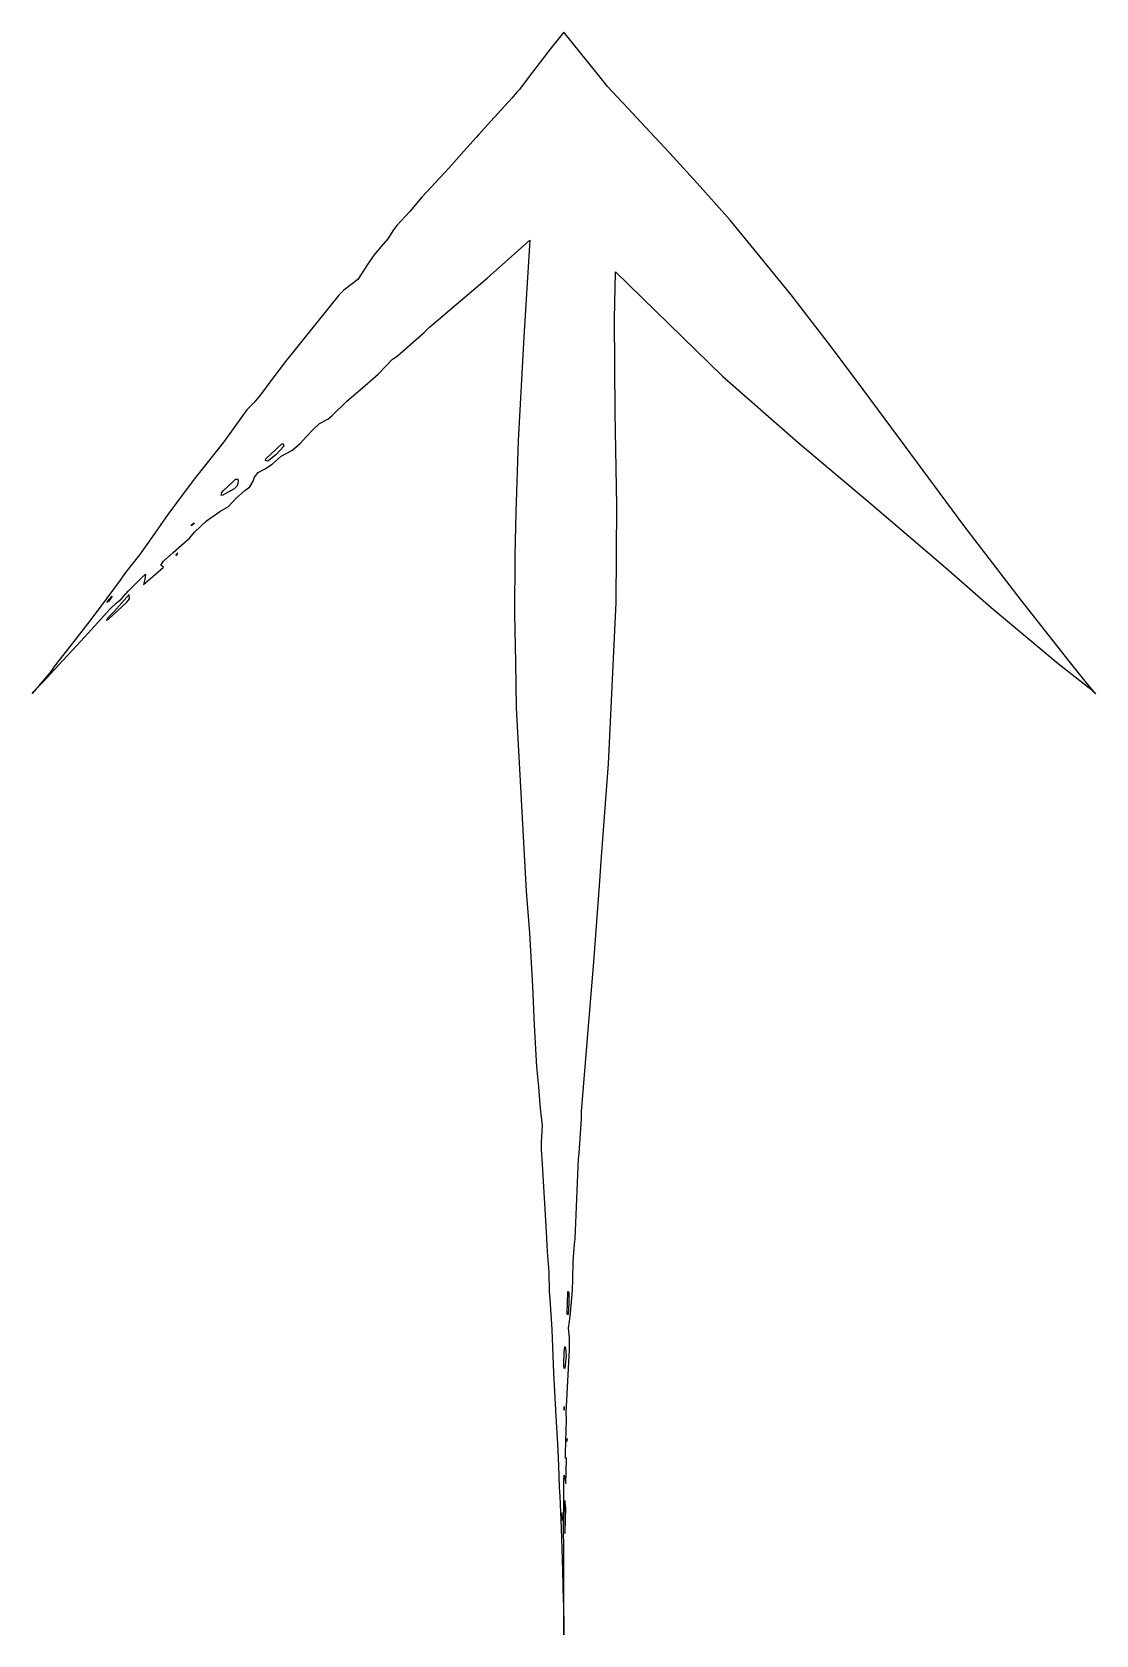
# Model space of a CAD drawing. Extents: x 0 to 78, y 0 to 117.
import ezdxf

# ---------------------------------------------------------------- set-up
doc = ezdxf.new("R2010")
doc.units = 0

msp = doc.modelspace()

# ---------------------------------------------------------------- linework, layer by layer
at = {"layer": 'Layer 1'}
for p, q in [((38.8981, 117.188), (37.9709, 116.027)), ((41.239931, 114.274214), (38.8981, 117.188)), ((37.9709, 116.027), (36.6124, 114.252)), ((36.6124, 114.252), (35.843475, 113.24693)), ((41.8259, 113.545), (41.239931, 114.274214)), ((35.462063, 112.784224), (35.082517, 112.356629)), ((35.652303, 112.998713), (35.462063, 112.784224)), ((35.843475, 113.24693), (35.652303, 112.998713)), ((42.118962, 113.18044), (41.8259, 113.545)), ((42.41109, 112.86027), (42.118962, 113.18044)), ((43.57935, 111.61645), (42.41109, 112.86027)), ((35.082517, 112.356629), (33.567547, 110.673379)), ((45.533, 109.532), (43.57935, 111.61645)), ((33.567547, 110.673379), (32.879721, 109.923998)), ((32.481099, 109.480593), (31.814208, 108.73619)), ((32.647252, 109.667193), (32.481099, 109.480593)), ((32.879721, 109.923998), (32.647252, 109.667193)), ((46.65139, 108.32603), (45.533, 109.532)), ((31.814208, 108.73619), (30.476248, 107.251)), ((48.86768, 105.89539), (46.65139, 108.32603)), ((30.476248, 107.251), (28.5158, 105.119)), ((51.06065, 103.44285), (48.86768, 105.89539)), ((28.5158, 105.119), (27.628173, 104.063111)), ((27.628173, 104.063111), (26.6856, 103.05746)), ((53.24939, 100.76898), (51.06065, 103.44285)), ((26.033278, 102.083901), (25.54662, 101.504295)), ((26.449894, 102.719615), (26.033278, 102.083901)), ((26.6856, 103.05746), (26.449894, 102.719615)), ((33.27917, 99.196288), (36.41708, 101.979458)), ((36.41708, 101.979458), (36.384653, 101.588459)), ((25.015441, 100.878259), (24.548773, 100.190515)), ((25.54662, 101.504295), (25.015441, 100.878259)), ((36.384653, 101.588459), (35.977161, 94.921209)), ((55.52299, 97.9817), (53.24939, 100.76898)), ((24.548773, 100.190515), (23.839619, 99.11128)), ((42.598776, 96.218291), (42.680095, 99.653001)), ((42.680095, 99.653001), (50.4969, 92.029)), ((23.839619, 99.11128), (22.822523, 98.315565)), ((29.06978, 95.620788), (33.27917, 99.196288)), ((22.439088, 97.948219), (21.740961, 97.089542)), ((22.822523, 98.315565), (22.439088, 97.948219)), ((58.21837, 94.46782), (55.52299, 97.9817)), ((21.740961, 97.089542), (18.540371, 93.102872)), ((42.649844, 89.391701), (42.598776, 96.218291)), ((26.704872, 93.508075), (28.684942, 95.226055)), ((28.684942, 95.226055), (29.06978, 95.620788)), ((35.977161, 94.921209), (35.554731, 87.314119)), ((60.21391, 91.80876), (58.21837, 94.46782)), ((18.540371, 93.102872), (17.614784, 91.896512)), ((25.319219, 92.185074), (26.368026, 93.277909)), ((26.368026, 93.277909), (26.704872, 93.508075)), ((17.614784, 91.896512), (16.715278, 90.678712)), ((24.176236, 91.189719), (25.319219, 92.185074)), ((50.4969, 92.029), (56.02017, 87.19362)), ((63.43438, 87.47056), (60.21391, 91.80876)), ((16.715278, 90.678712), (16.242383, 90.078443)), ((23.036659, 90.204348), (24.176236, 91.189719)), ((15.40467, 89.127414), (14.04303, 87.231434)), ((15.721385, 89.579282), (15.40467, 89.127414)), ((16.242383, 90.078443), (15.721385, 89.579282)), ((21.630019, 88.901862), (21.952396, 89.157919)), ((21.952396, 89.157919), (23.036659, 90.204348)), ((42.760509, 82.572331), (42.649844, 89.391701)), ((20.076521, 87.619681), (20.540239, 88.114762)), ((20.540239, 88.114762), (21.037838, 88.568483)), ((21.037838, 88.568483), (21.630019, 88.901862)), ((14.04303, 87.231434), (11.97439, 84.638474)), ((17.113123, 85.98524), (18.273423, 87.094)), ((18.41234, 86.92371), (17.847876, 86.29184)), ((18.273423, 87.094), (18.372666, 87.101222)), ((18.372666, 87.101222), (18.4124, 86.9237)), ((18.4124, 86.9237), (18.41234, 86.92371)), ((19.007118, 86.608032), (19.624798, 87.117412)), ((19.624798, 87.117412), (20.076521, 87.619681)), ((35.554731, 87.314119), (35.376536, 82.106169)), ((56.02017, 87.19362), (61.42585, 82.63422)), ((68.13429, 81.12982), (63.43438, 87.47056)), ((17.019796, 85.241471), (17.573338, 85.596992)), ((17.084274, 85.875571), (17.113123, 85.98524)), ((17.246848, 85.82553), (17.084274, 85.875571)), ((17.847876, 86.29184), (17.246848, 85.82553)), ((17.573338, 85.596992), (18.235368, 86.18031)), ((18.235368, 86.18031), (19.007118, 86.608032)), ((11.97439, 84.638474), (11.134977, 83.543284)), ((14.661121, 84.277477), (14.891919, 84.499896)), ((14.891919, 84.499896), (15.050782, 84.502168)), ((15.050782, 84.502168), (15.089683, 84.324904)), ((16.182345, 84.351552), (16.285034, 84.643275)), ((16.285034, 84.643275), (16.543933, 84.989148)), ((16.543933, 84.989148), (17.019796, 85.241471)), ((11.134977, 83.543284), (10.008137, 82.015394)), ((13.840792, 83.340251), (13.894849, 83.536435)), ((13.91772, 83.318218), (13.840792, 83.340251)), ((13.894849, 83.536435), (13.996488, 83.647224)), ((14.7951, 83.80121), (13.91772, 83.318218)), ((13.996488, 83.647224), (14.661121, 84.277477)), ((15.002435, 84.019363), (14.7951, 83.8012)), ((14.7951, 83.8012), (14.7951, 83.80121)), ((14.870679, 83.041627), (15.564914, 83.666277)), ((15.089683, 84.324904), (15.002435, 84.019363)), ((15.564914, 83.666277), (15.930287, 83.957867)), ((15.930287, 83.957867), (16.182345, 84.351552)), ((10.008137, 82.015394), (9.763936, 81.681906)), ((12.758764, 81.464378), (13.750369, 82.141872)), ((13.750369, 82.141872), (14.380501, 82.504619)), ((14.380501, 82.504619), (14.870679, 83.041627)), ((35.376536, 82.106169), (35.310405, 78.899759)), ((42.712709, 75.480091), (42.760509, 82.572331)), ((61.42585, 82.63422), (66.80434, 78.0386)), ((9.763936, 81.681906), (8.817251, 80.323186)), ((11.65974, 81.137669), (11.848702, 81.323769)), ((11.67835, 81.08999), (11.65974, 81.137669)), ((11.6784, 81.09), (11.67835, 81.08999)), ((11.861651, 81.27659), (11.6784, 81.09)), ((11.848702, 81.323769), (11.861651, 81.27659)), ((11.887929, 80.637382), (12.758764, 81.464378)), ((72.33618, 75.65037), (68.13429, 81.12982)), ((8.817251, 80.323186), (7.873272, 78.976916)), ((10.344603, 79.14372), (11.548873, 80.22435)), ((11.548873, 80.22435), (11.887929, 80.637382)), ((7.873272, 78.976916), (6.849192, 77.689396)), ((9.43517, 78.218195), (9.638201, 78.514215)), ((9.638201, 78.514215), (10.344603, 79.14372)), ((10.556741, 79.010749), (10.5236, 78.9378)), ((10.5236, 78.9378), (10.614876, 79.000665)), ((10.5236, 78.9378), (10.5236, 78.9378)), ((10.684492, 79.087925), (10.556741, 79.010749)), ((10.614876, 79.000665), (10.684492, 79.087925)), ((35.310405, 78.899759), (35.279192, 74.623679)), ((6.849192, 77.689396), (6.449077, 77.132961)), ((8.021398, 77.297402), (8.311751, 77.56255)), ((8.173668, 76.812173), (8.846711, 77.390641)), ((8.311751, 77.56255), (8.259048, 77.189134)), ((8.846711, 77.390641), (9.618377, 78.075416)), ((9.618377, 78.075416), (9.43517, 78.218195)), ((66.80434, 78.0386), (70.14491, 75.12062)), ((6.449077, 77.132961), (4.999667, 75.143621)), ((6.533868, 75.745735), (7.066621, 76.334286)), ((7.066621, 76.334286), (8.021398, 77.297402)), ((8.259048, 77.189134), (8.173668, 76.812173)), ((4.999667, 75.143621), (4.080682, 73.939251)), ((4.12505, 73.249122), (5.72206, 75.037182)), ((5.621, 75.57718), (5.489981, 75.482574)), ((5.489981, 75.482574), (5.541238, 75.574067)), ((5.541238, 75.574067), (5.884279, 75.948384)), ((5.614563, 74.274415), (6.911933, 75.479905)), ((5.62104, 75.5772), (5.621, 75.57718)), ((5.884279, 75.948384), (5.62104, 75.5772)), ((5.72206, 75.037182), (6.173962, 75.441251)), ((7.116394, 76.06472), (6.01356, 74.8372)), ((6.173962, 75.441251), (6.533868, 75.745735)), ((6.911933, 75.479905), (7.131927, 75.748598)), ((7.131927, 75.748598), (7.116394, 76.06472)), ((42.159105, 63.688391), (42.712709, 75.480091)), ((70.14491, 75.12062), (75.04321, 71.03935)), ((75.82614, 71.2091), (72.33618, 75.65037)), ((4.080682, 73.939251), (3.078852, 72.636301)), ((5.540652, 74.345993), (5.46279, 74.20421)), ((5.46279, 74.20421), (5.614563, 74.274415)), ((6.01356, 74.8372), (5.540652, 74.345993)), ((6.01356, 74.8372), (6.01356, 74.8372)), ((35.279192, 74.623679), (35.35398, 71.141419)), ((3.300575, 72.358576), (4.12505, 73.249122)), ((3.078852, 72.636301), (1.634272, 70.808911)), ((2.278705, 71.251186), (3.300575, 72.358576)), ((1.32593, 70.343087), (0.622351, 69.525614)), ((0.796625, 69.673126), (2.278705, 71.251186)), ((1.50145, 70.628413), (1.32593, 70.343087)), ((1.634272, 70.808911), (1.50145, 70.628413)), ((35.35398, 71.141419), (35.421234, 67.795839)), ((75.04321, 71.03935), (77.28834, 69.25888)), ((77.1913, 69.5032), (75.82614, 71.2091)), ((0.153388, 68.978501), (0.354426, 69.204682)), ((0.354426, 69.204682), (0.170939, 69.002893)), ((0.354426, 69.2047), (0.410786, 69.266693)), ((0.410786, 69.266693), (0.354426, 69.2047)), ((0.354426, 69.2047), (0.354426, 69.2047)), ((0.411511, 69.267189), (0.796625, 69.673126)), ((0.622351, 69.525614), (0.411511, 69.267189)), ((77.79518, 68.808385), (77.1913, 69.5032)), ((77.1913, 69.5032), (77.1913, 69.5032)), ((77.28834, 69.25888), (77.79518, 68.808385)), ((0.170939, 69.002893), (0.017422, 68.8285)), ((0.017422, 68.8285), (0.153388, 68.978501)), ((0.017422, 68.8285), (0.017422, 68.8285)), ((35.421234, 67.795839), (36.130966, 54.394839)), ((41.627258, 56.591421), (42.159105, 63.688391)), ((41.523874, 55.118181), (41.627258, 56.591421)), ((41.076984, 49.229691), (41.523874, 55.118181)), ((36.130966, 54.394839), (36.209889, 53.458858)), ((36.209889, 53.458858), (36.379993, 51.318138)), ((36.379993, 51.318138), (36.59821, 47.439158)), ((40.623527, 43.617921), (41.076984, 49.229691)), ((36.59821, 47.439158), (36.723875, 44.628108)), ((36.723875, 44.628108), (36.859624, 41.953618)), ((40.19335, 38.290091), (40.623527, 43.617921)), ((36.859624, 41.953618), (36.90224, 41.558137)), ((36.90224, 41.558137), (37.034565, 40.098467)), ((37.034565, 40.098467), (37.164587, 38.506347)), ((37.164587, 38.506347), (37.302646, 37.272819)), ((40.010117, 35.22348), (40.178039, 37.75519)), ((40.178039, 37.75519), (40.19335, 38.290091)), ((37.302646, 37.272819), (37.245903, 36.032887)), ((37.245903, 36.032887), (37.2469, 35.518154)), ((37.2469, 35.518154), (37.310882, 34.446864)), ((39.964496, 34.836588), (40.010117, 35.22348)), ((37.310882, 34.446864), (37.596101, 29.500454)), ((39.847326, 31.902548), (39.964496, 34.836588)), ((39.713725, 28.986928), (39.847326, 31.902548)), ((37.596101, 29.500454), (37.687471, 28.032314)), ((39.569577, 27.309904), (39.684845, 28.591574)), ((39.684845, 28.591574), (39.713725, 28.986928)), ((37.687471, 28.032314), (37.786, 26.573384)), ((39.562762, 25.996124), (39.569577, 27.309904)), ((37.786, 26.573384), (37.822316, 25.135244)), ((39.516734, 25.225093), (39.562762, 25.996124)), ((37.822316, 25.135244), (37.861621, 24.6052)), ((37.861621, 24.6052), (38.011249, 22.35979)), ((39.146026, 23.524288), (39.184086, 25.079818)), ((39.184086, 25.079818), (39.210164, 25.15102)), ((39.210164, 25.15102), (39.267173, 25.052059)), ((39.267173, 25.052059), (39.2709, 24.2301)), ((39.370261, 23.556413), (39.516734, 25.225093)), ((39.16588, 23.427565), (39.146026, 23.524288)), ((39.223016, 23.500511), (39.16588, 23.427565)), ((39.270912, 24.2301), (39.223016, 23.500511)), ((39.2709, 24.2301), (39.270912, 24.2301)), ((39.307117, 22.936865), (39.370261, 23.556413)), ((38.011249, 22.35979), (38.150856, 19.15114)), ((39.240425, 22.4418), (39.307117, 22.936865)), ((39.299742, 21.750678), (39.240425, 22.4418)), ((38.916977, 20.685601), (38.963505, 21.103735)), ((38.963505, 21.103735), (39.017127, 21.004392)), ((39.301766, 20.855653), (39.299742, 21.750678)), ((38.898743, 19.79792), (38.916977, 20.685601)), ((39.067509, 20.43838), (38.957623, 19.513231)), ((39.017127, 21.004392), (39.0675, 20.4384)), ((39.0675, 20.4384), (39.067509, 20.43838)), ((39.192718, 18.571036), (39.26887, 19.952286)), ((39.26887, 19.952286), (39.301766, 20.855653)), ((38.150856, 19.15114), (38.215025, 17.81893)), ((38.899488, 19.652028), (38.898743, 19.79792)), ((38.932756, 19.477505), (38.899488, 19.652028)), ((38.957623, 19.513231), (38.932756, 19.477505)), ((38.215025, 17.81893), (38.310698, 15.98967)), ((39.07471, 16.268366), (39.192718, 18.571036)), ((38.921335, 16.44861), (38.909261, 16.727076)), ((38.909261, 16.727076), (38.9213, 16.4486)), ((38.9213, 16.4486), (38.921335, 16.44861)), ((38.310698, 15.98967), (38.33127, 15.591576)), ((38.33127, 15.591576), (38.424121, 14.001696)), ((39.03722, 14.185905), (39.085197, 15.750895)), ((39.085197, 15.750895), (39.07471, 16.268366)), ((39.00928, 13.271088), (39.03722, 14.185905)), ((39.12948, 14.373044), (39.1161, 14.2335)), ((39.1161, 14.2335), (39.124098, 14.15993)), ((39.1161, 14.2335), (39.1161, 14.2335)), ((39.124098, 14.15993), (39.131972, 14.265117)), ((39.131972, 14.265117), (39.12948, 14.373044)), ((38.424121, 14.001696), (38.51048, 12.422516)), ((39.025962, 12.926777), (39.00928, 13.271088)), ((39.098473, 12.947944), (39.025962, 12.926777)), ((39.066791, 11.950594), (39.098473, 12.947944)), ((38.51048, 12.422516), (38.563106, 10.831386)), ((39.036029, 11.093909), (39.066791, 11.950594)), ((38.563106, 10.831386), (38.593979, 10.172005)), ((38.891376, 10.019255), (38.901491, 11.335155)), ((38.901491, 11.335155), (38.910522, 11.715819)), ((38.910522, 11.715819), (39.036029, 11.093909)), ((38.593979, 10.172005), (38.696084, 7.802115)), ((38.89623, 9.248837), (38.891376, 10.019255)), ((39.030429, 9.313186), (38.957051, 9.862277)), ((38.957051, 9.862277), (38.9667, 8.26106)), ((38.721852, 8.466823), (38.718087, 8.959523)), ((38.718087, 8.959523), (38.737787, 8.522217)), ((38.72954, 8.36811), (38.721852, 8.466823)), ((38.737787, 8.522217), (38.7295, 8.36812)), ((38.7295, 8.36812), (38.72954, 8.36811)), ((38.866261, 8.208053), (38.880826, 8.794228)), ((38.885525, 5.881983), (38.866261, 8.208053)), ((38.880826, 8.794228), (38.89623, 9.248837)), ((38.9667, 8.26106), (38.963807, 7.599314)), ((38.9667, 8.26106), (38.9667, 8.26106)), ((38.992989, 7.597946), (39.030429, 9.313186)), ((38.696084, 7.802115), (38.745628, 6.339695)), ((38.963807, 7.599314), (38.975096, 7.447321)), ((38.975096, 7.447321), (38.992989, 7.597946)), ((38.745628, 6.339695), (38.795017, 4.752555)), ((38.888824, 4.704133), (38.885525, 5.881983)), ((38.795017, 4.752555), (38.851743, 2.500175)), ((38.89334, 3.241713), (38.888824, 4.704133)), ((38.851743, 2.500175), (38.8589, 2.284323)), ((38.894751, 1.140333), (38.89334, 3.241713)), ((38.8589, 2.284323), (38.876234, 1.965898)), ((38.876234, 1.965898), (38.888714, 0.920248)), ((38.888714, 0.920248), (38.894379, 0.598588)), ((38.894379, 0.598588), (38.894751, 1.140333)), ((38.8948, 0.508959), (38.894396, 0.596595)), ((38.894396, 0.596595), (38.8948, 0.508959)), ((38.8948, 0.508959), (38.8948, 0.508959)), ((38.896897, 0.221637), (38.894811, 0.508939)), ((38.894811, 0.508939), (38.895994, 0.250638)), ((38.895994, 0.250638), (38.8978, 0.02521)), ((38.8978, 0.02521), (38.896897, 0.221637)), ((38.8978, 0.02521), (38.8978, 0.02521))]:
    msp.add_line(p, q, dxfattribs=at)

doc.saveas('drawing.dxf')
